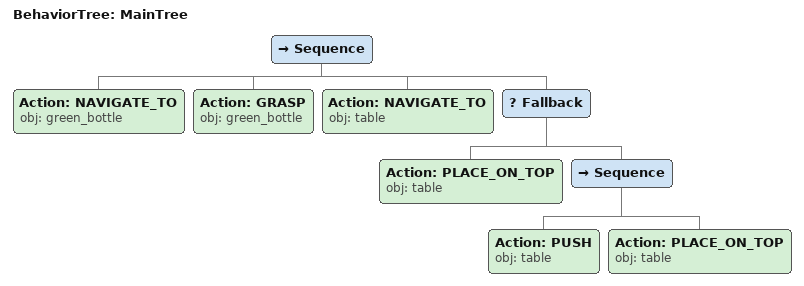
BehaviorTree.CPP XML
<root main_tree_to_execute="MainTree">
  <BehaviorTree ID="MainTree">
    <Sequence>
      <!-- Navigate to green_bottle -->
      <Action ID="NAVIGATE_TO" obj="green_bottle" />
      <!-- Grasp green_bottle -->
      <Action ID="GRASP" obj="green_bottle" />
      <!-- Navigate to table -->
      <Action ID="NAVIGATE_TO" obj="table" />
      <!-- Fallback: if PLACE_ON_TOP table fails, try PUSH to reposition -->
      <Fallback>
        <!-- Place on table -->
        <Action ID="PLACE_ON_TOP" obj="table" />
        <Sequence>
          <!-- Push table forward toward front edge of table -->
          <Action ID="PUSH" obj="table" />
          <!-- Place on table -->
          <Action ID="PLACE_ON_TOP" obj="table" />
        </Sequence>
      </Fallback>

    </Sequence>
  </BehaviorTree>
</root>
